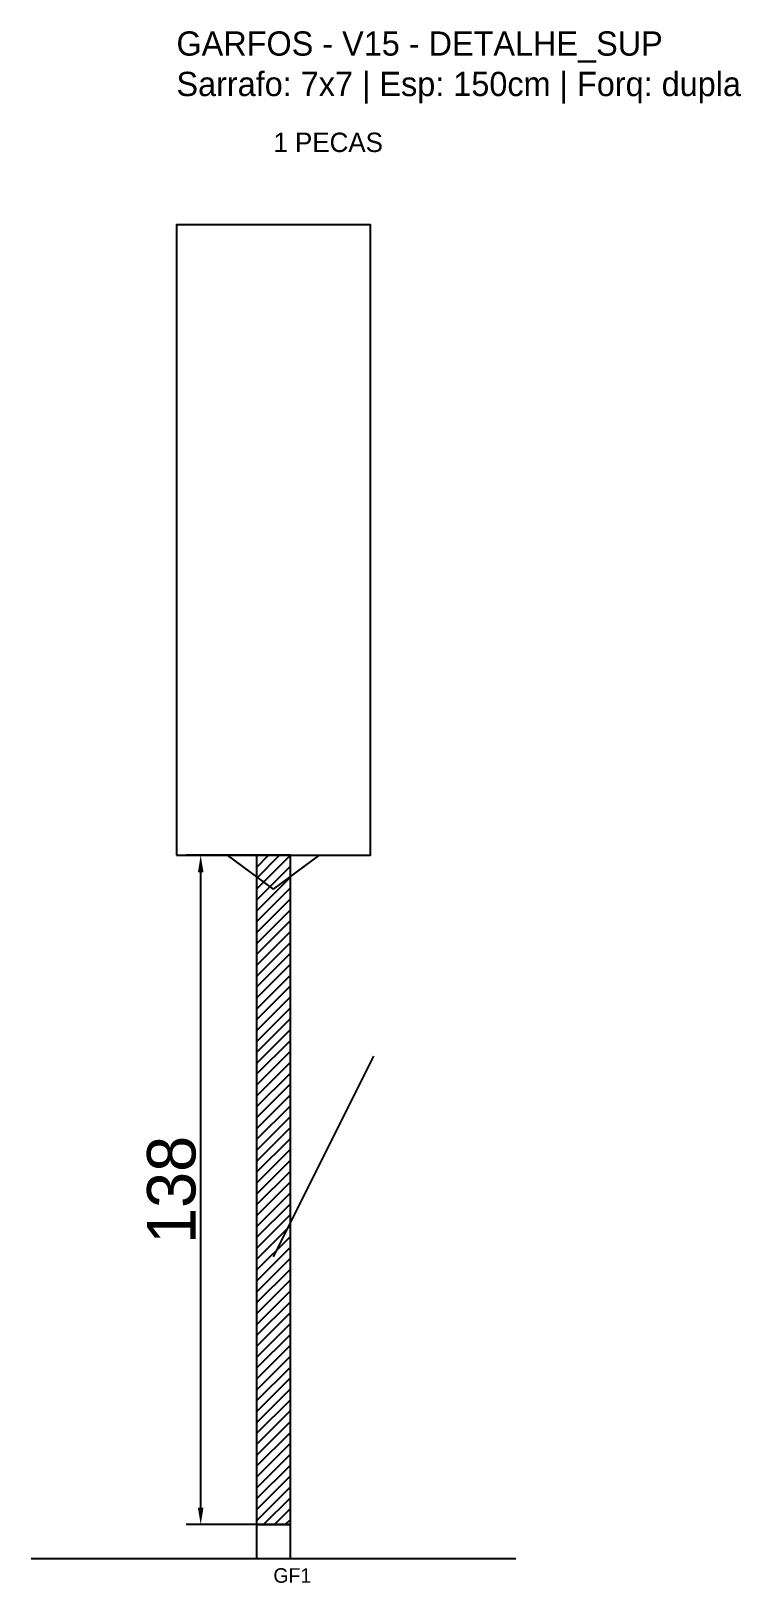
# Model space of a CAD drawing. Header units: metres. Extents: x -30 to 116, y -12 to 308.
import ezdxf

# ---------------------------------------------------------------- set-up
doc = ezdxf.new("R2010")
doc.units = ezdxf.units.M
for name, color, linetype in [('BARRA_ANCORAGEM', 1, 'Continuous'), ('COTA', 241, 'Continuous'), ('GARFOS OK', 3, 'Continuous'), ('NOME DA VIGA', 6, 'Continuous'), ('SARR_7x7', 40, 'Continuous'), ('VIGAS', 3, 'Continuous')]:
    doc.layers.add(name, color=color, linetype=linetype)
doc.dimstyles.new('EZ DXF', dxfattribs={"dimtxt": 10, "dimasz": 3.5, "dimexe": 3, "dimexo": 1.5, "dimgap": 1, "dimtad": 1, "dimdec": 1, "dimdsep": 46, "dimcen": 2.5, "dimazin": 3, "dimtfac": 1, "dimtmove": 0, "dimatfit": 3})

msp = doc.modelspace()

# ---------------------------------------------------------------- hatches: boundary and pattern name
at = {"layer": 'COTA'}
h = msp.add_hatch(dxfattribs=at)
h.set_pattern_fill('ANSI31', scale=0.5)
h.paths.add_polyline_path([(16.5, 0), (23.5, 0), (23.5, 138), (16.5, 138)])

# ---------------------------------------------------------------- linework, layer by layer
at = {"layer": 'BARRA_ANCORAGEM'}
msp.add_line((20, 55.2), (40.7, 96.6), dxfattribs=at)
at = {"layer": 'GARFOS OK'}
for p, q in [((20, 131), (10.5, 138)), ((10.5, 138), (29.5, 138)), ((20, 131), (29.5, 138))]:
    msp.add_line(p, q, dxfattribs=at)
at = {"layer": 'GARFOS OK', "linetype": 'CONTINUOUS'}
msp.add_line((-30, -7), (70, -7), dxfattribs=at)
at = {"layer": 'GARFOS OK'}
msp.add_lwpolyline([(16.5, 0), (23.5, 0), (23.5, 138), (16.5, 138), (16.5, 0)], dxfattribs=at)
at = {"layer": 'SARR_7x7'}
msp.add_lwpolyline([(16.5, -7), (23.5, -7), (23.5, 0), (16.5, 0), (16.5, -7)], dxfattribs=at)
at = {"layer": 'VIGAS'}
msp.add_lwpolyline([(0, 138), (40, 138), (40, 268), (0, 268), (0, 138)], dxfattribs=at)

# ---------------------------------------------------------------- texts
at = {"layer": 'NOME DA VIGA'}
for s, height, p in [('1 PECAS', 4, (20, 283)), ('GF1', 3, (20, -12))]:
    msp.add_text(s, height=height, dxfattribs=at).set_placement(p)
at = {"layer": 'NOME DA VIGA', "insert": (0, 293), "char_height": 5, "attachment_point": 7}
msp.add_mtext('GARFOS - V15 - DETALHE_SUP\\PSarrafo: 7x7 | Esp: 150cm | Forq: dupla', dxfattribs=at)

# ---------------------------------------------------------------- dimensions: what is measured, and where the dimension line sits
at = {"layer": 'COTA'}
msp.add_linear_dim(base=(5, 0), p1=(20, 0), p2=(20, 138), angle=90, dimstyle='EZ DXF', dxfattribs=at).render()

doc.saveas('drawing.dxf')
